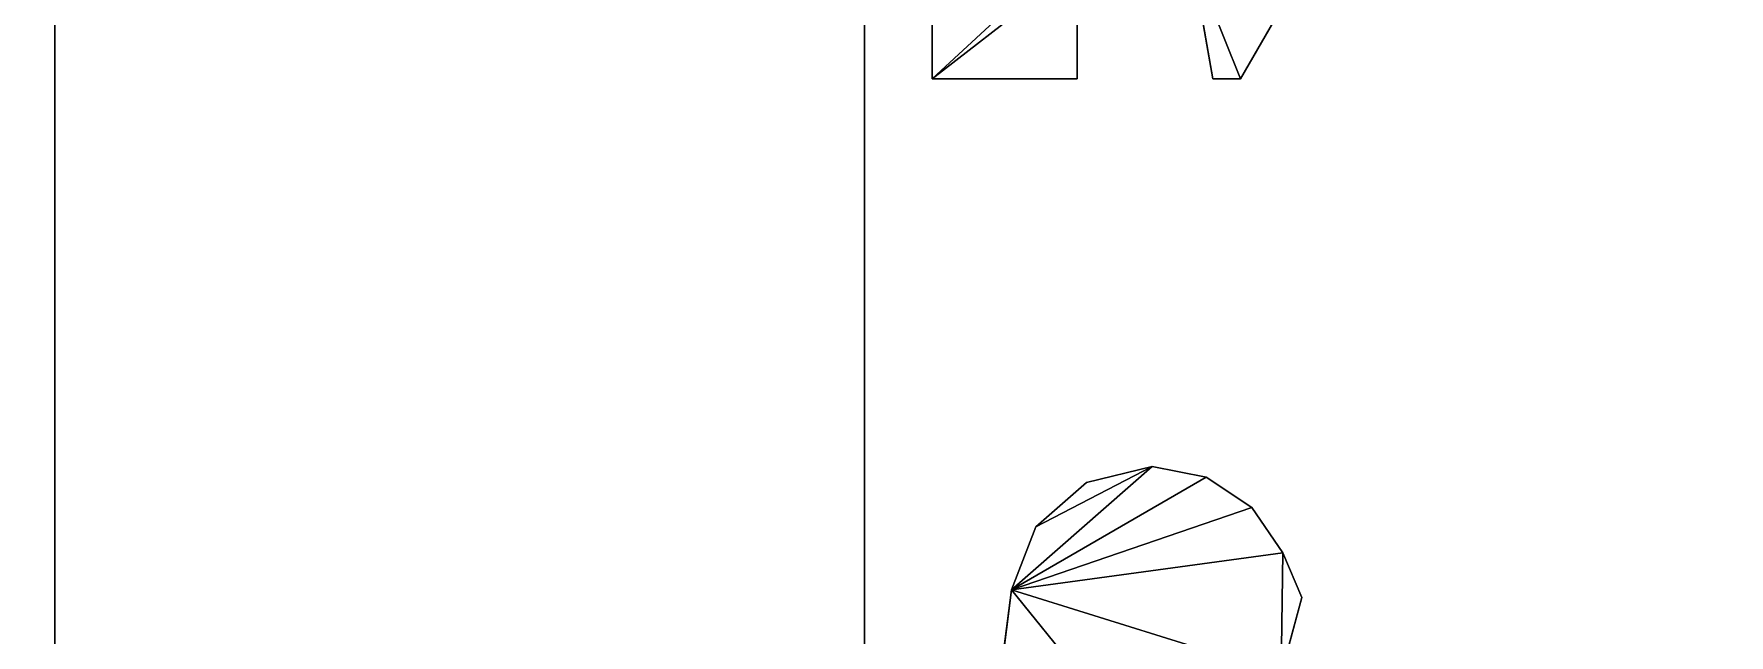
# Model space of a CAD drawing. Extents: x -1998 to 40, y -600 to 0.
# Drawn here: x -1978.46 to -1940.79, y -425.62 to -412.25 of the extents above; entities that cross this region are included whole.
import ezdxf

# ---------------------------------------------------------------- set-up
doc = ezdxf.new("R2010")
doc.units = 0

# ---------------------------------------------------------------- blocks, each defined once
blk = doc.blocks.new('rack tv terrero.bajo.Suelo1', base_point=(20, 20))
at = {"layer": 'e-cerezo locarno', "color": 0}
blk.add_3dface([(20, 20, 18), (20, 432, 18), (20, 432), (20, 20)], dxfattribs=at)
at = {"layer": 'e-cerezo locarno H1632', "color": 0}
for points in [[(20, 20), (20, 432), (1500, 432), (1500, 20)], [(20, 20, 18), (20, 432, 18), (1500, 432, 18), (1500, 20, 18)]]:
    blk.add_3dface(points, dxfattribs=at)
blk = doc.blocks.new('rack tv terrero.bajo.Suelo')
at = {"layer": 'e-cerezo locarno H1632'}
blk.add_blockref('rack tv terrero.bajo.Suelo1', (20, 20), dxfattribs=at)
blk = doc.blocks.new('rack tv terrero.bajo.Techo1', base_point=(1500, 0, 600))
at = {"layer": 'e-cerezo locarno H1632', "color": 0}
for points in [[(1500, 0, 600), (1500, 432, 600), (0, 432, 600), (0, 0, 600)], [(1500, 0, 582), (1500, 432, 582), (0, 432, 582), (0, 0, 582)]]:
    blk.add_3dface(points, dxfattribs=at)
blk = doc.blocks.new('rack tv terrero.bajo.Techo')
at = {"layer": 'e-cerezo locarno H1632'}
blk.add_blockref('rack tv terrero.bajo.Techo1', (1500, 0, 600), dxfattribs=at)
blk = doc.blocks.new('rack tv terrero.bajo.Latl Izq1', base_point=(20, 20, 582))
at = {"layer": 'e-cerezo locarno', "color": 0}
blk.add_3dface([(38, 20, 582), (38, 432, 582), (20, 432, 582), (20, 20, 582)], dxfattribs=at)
at = {"layer": 'e-cerezo locarno H1632', "color": 0}
for points in [[(20, 20, 582), (20, 432, 582), (20, 432, 18), (20, 20, 18)], [(38, 432, 18), (38, 20, 18), (20, 20, 18), (20, 432, 18)], [(38, 20, 582), (38, 432, 582), (38, 432, 18), (38, 20, 18)]]:
    blk.add_3dface(points, dxfattribs=at)
blk = doc.blocks.new('rack tv terrero.bajo.Latl Izq4', base_point=(39.5, 62.75, 327.5))
at = {"layer": 'ACCESSORY', "color": 0, "invisible_edges": 8}
for points in [[(39.5, 36.75, 307.5), (42.891, 39.89, 307.5), (39.5, 45.25, 307.5), (39.5, 36.75, 307.5)], [(39.5, 36.75, 307.5), (39.5, 45.25, 307.5), (39.5, 45.25, 296.5), (39.5, 36.75, 307.5)], [(39.5, 36.75, 296.5), (39.5, 36.75, 307.5), (39.5, 45.25, 296.5), (39.5, 36.75, 296.5)], [(39.5, 36.75, 296.5), (39.5, 45.25, 296.5), (42.891, 39.89, 296.5), (39.5, 36.75, 296.5)], [(42.72, 39.25, 307.5), (42.891, 39.89, 307.5), (39.5, 36.75, 307.5), (42.72, 39.25, 307.5)], [(42.72, 39.25, 296.5), (39.5, 36.75, 296.5), (42.891, 39.89, 296.5), (42.72, 39.25, 296.5)], [(46.35, 36.75, 307.5), (48, 39.608, 307.5), (45.261, 39.472, 307.5), (46.35, 36.75, 307.5)], [(46.35, 36.75, 296.5), (45.261, 39.472, 296.5), (48, 39.608, 296.5), (46.35, 36.75, 296.5)], [(42.72, 36.75, 307.5), (42.72, 39.25, 307.5), (39.5, 36.75, 307.5), (42.72, 36.75, 307.5)], [(42.72, 39.25, 296.5), (42.72, 36.75, 296.5), (39.5, 36.75, 296.5), (42.72, 39.25, 296.5)], [(45.741, 36.75, 307.5), (46.35, 36.75, 307.5), (45.261, 39.472, 307.5), (45.741, 36.75, 307.5)], [(45.741, 36.75, 296.5), (45.261, 39.472, 296.5), (46.35, 36.75, 296.5), (45.741, 36.75, 296.5)], [(42.72, 36.75, 307.5), (39.5, 36.75, 307.5), (39.5, 36.75, 296.5), (42.72, 36.75, 307.5)], [(42.72, 36.75, 296.5), (42.72, 36.75, 307.5), (39.5, 36.75, 296.5), (42.72, 36.75, 296.5)], [(45.741, 36.75, 307.5), (45.741, 36.75, 296.5), (46.35, 36.75, 307.5), (45.741, 36.75, 307.5)], [(45.741, 36.75, 296.5), (46.35, 36.75, 296.5), (46.35, 36.75, 307.5), (45.741, 36.75, 296.5)]]:
    blk.add_3dface(points, dxfattribs=at)
at = {"layer": 'ACCESSORY', "color": 0}
for points in [[(46.35, 36.75, 307.5), (46.35, 36.75, 296.5), (48, 39.608, 296.5), (48, 39.608, 307.5)], [(42.72, 36.75, 296.5), (42.72, 39.25, 296.5), (42.72, 39.25, 307.5), (42.72, 36.75, 307.5)], [(45.261, 39.472, 307.5), (45.261, 39.472, 296.5), (45.741, 36.75, 296.5), (45.741, 36.75, 307.5)]]:
    blk.add_3dface(points, dxfattribs=at)
blk = doc.blocks.new('rack tv terrero.bajo.Latl Izq5', base_point=(39.5, 62.75, 145.5))
at = {"layer": 'ACCESSORY', "color": 0, "invisible_edges": 8}
for points in [[(39.5, 36.75, 125.5), (42.891, 39.89, 125.5), (39.5, 45.25, 125.5), (39.5, 36.75, 125.5)], [(39.5, 36.75, 125.5), (39.5, 45.25, 125.5), (39.5, 45.25, 114.5), (39.5, 36.75, 125.5)], [(39.5, 36.75, 114.5), (39.5, 36.75, 125.5), (39.5, 45.25, 114.5), (39.5, 36.75, 114.5)], [(39.5, 36.75, 114.5), (39.5, 45.25, 114.5), (42.891, 39.89, 114.5), (39.5, 36.75, 114.5)], [(42.72, 39.25, 125.5), (42.891, 39.89, 125.5), (39.5, 36.75, 125.5), (42.72, 39.25, 125.5)], [(42.72, 39.25, 114.5), (39.5, 36.75, 114.5), (42.891, 39.89, 114.5), (42.72, 39.25, 114.5)], [(46.35, 36.75, 125.5), (48, 39.608, 125.5), (45.261, 39.472, 125.5), (46.35, 36.75, 125.5)], [(46.35, 36.75, 114.5), (45.261, 39.472, 114.5), (48, 39.608, 114.5), (46.35, 36.75, 114.5)], [(42.72, 36.75, 125.5), (42.72, 39.25, 125.5), (39.5, 36.75, 125.5), (42.72, 36.75, 125.5)], [(42.72, 39.25, 114.5), (42.72, 36.75, 114.5), (39.5, 36.75, 114.5), (42.72, 39.25, 114.5)], [(45.741, 36.75, 125.5), (46.35, 36.75, 125.5), (45.261, 39.472, 125.5), (45.741, 36.75, 125.5)], [(45.741, 36.75, 114.5), (45.261, 39.472, 114.5), (46.35, 36.75, 114.5), (45.741, 36.75, 114.5)], [(42.72, 36.75, 125.5), (39.5, 36.75, 125.5), (39.5, 36.75, 114.5), (42.72, 36.75, 125.5)], [(42.72, 36.75, 114.5), (42.72, 36.75, 125.5), (39.5, 36.75, 114.5), (42.72, 36.75, 114.5)], [(45.741, 36.75, 125.5), (45.741, 36.75, 114.5), (46.35, 36.75, 125.5), (45.741, 36.75, 125.5)], [(45.741, 36.75, 114.5), (46.35, 36.75, 114.5), (46.35, 36.75, 125.5), (45.741, 36.75, 114.5)]]:
    blk.add_3dface(points, dxfattribs=at)
at = {"layer": 'ACCESSORY', "color": 0}
for points in [[(46.35, 36.75, 125.5), (46.35, 36.75, 114.5), (48, 39.608, 114.5), (48, 39.608, 125.5)], [(42.72, 36.75, 114.5), (42.72, 39.25, 114.5), (42.72, 39.25, 125.5), (42.72, 36.75, 125.5)], [(45.261, 39.472, 125.5), (45.261, 39.472, 114.5), (45.741, 36.75, 114.5), (45.741, 36.75, 125.5)]]:
    blk.add_3dface(points, dxfattribs=at)
blk = doc.blocks.new('rack tv terrero.bajo.Latl Izq')
for name, p in [('rack tv terrero.bajo.Latl Izq4', (39.5, 62.75, 327.5)), ('rack tv terrero.bajo.Latl Izq5', (39.5, 62.75, 145.5))]:
    blk.add_blockref(name, p)
at = {"layer": 'e-cerezo locarno H1632'}
blk.add_blockref('rack tv terrero.bajo.Latl Izq1', (20, 20, 582), dxfattribs=at)
blk = doc.blocks.new('rack tv terrero.bajo.Est  F [1]1', base_point=(38, 20, 404))
at = {"layer": 'e-cerezo locarno H1632', "color": 0}
for points in [[(38, 20, 404), (1482, 20, 404), (1482, 432, 404), (38, 432, 404)], [(38, 20, 422), (1482, 20, 422), (1482, 432, 422), (38, 432, 422)], [(38, 432, 404), (38, 432, 422), (38, 20, 422), (38, 20, 404)]]:
    blk.add_3dface(points, dxfattribs=at)
blk = doc.blocks.new('rack tv terrero.bajo.Est  F [1]')
at = {"layer": 'e-cerezo locarno H1632'}
blk.add_blockref('rack tv terrero.bajo.Est  F [1]1', (38, 20, 404), dxfattribs=at)
blk = doc.blocks.new('rack tv terrero.bajo.puerta (unica) [1]2', base_point=(62.45, 20.8, 273.5))
at = {"layer": 'ACCESSORY', "color": 0, "invisible_edges": 8}
for points in [[(44.39, 28.13, 305.65), (45.588, 27.893, 305.65), (41.266, 25.384, 305.65), (44.39, 28.13, 305.65)], [(44.39, 28.13, 305.65), (45.588, 27.893, 305.65), (41.266, 25.384, 305.65), (44.39, 28.13, 305.65)], [(41.266, 25.384, 298.35), (45.588, 27.893, 298.35), (44.39, 28.13, 298.35), (41.266, 25.384, 298.35)], [(41.266, 25.384, 298.35), (45.588, 27.893, 298.35), (44.39, 28.13, 298.35), (41.266, 25.384, 298.35)], [(41.807, 26.783, 305.65), (44.39, 28.13, 305.65), (41.266, 25.384, 305.65), (41.807, 26.783, 305.65)], [(41.807, 26.783, 305.65), (44.39, 28.13, 305.65), (41.266, 25.384, 305.65), (41.807, 26.783, 305.65)], [(41.807, 26.783, 298.35), (41.266, 25.384, 298.35), (44.39, 28.13, 298.35), (41.807, 26.783, 298.35)], [(41.807, 26.783, 298.35), (41.266, 25.384, 298.35), (44.39, 28.13, 298.35), (41.807, 26.783, 298.35)], [(45.588, 27.893, 305.65), (46.606, 27.219, 305.65), (41.266, 25.384, 305.65), (45.588, 27.893, 305.65)], [(45.588, 27.893, 305.65), (46.606, 27.219, 305.65), (41.266, 25.384, 305.65), (45.588, 27.893, 305.65)], [(46.606, 27.219, 298.35), (45.588, 27.893, 298.35), (41.266, 25.384, 298.35), (46.606, 27.219, 298.35)], [(46.606, 27.219, 298.35), (45.588, 27.893, 298.35), (41.266, 25.384, 298.35), (46.606, 27.219, 298.35)], [(41.807, 26.783, 305.65), (42.933, 27.773, 305.65), (44.39, 28.13, 305.65), (41.807, 26.783, 305.65)], [(41.807, 26.783, 305.65), (42.933, 27.773, 305.65), (44.39, 28.13, 305.65), (41.807, 26.783, 305.65)], [(42.933, 27.773, 298.35), (41.807, 26.783, 298.35), (44.39, 28.13, 298.35), (42.933, 27.773, 298.35)], [(42.933, 27.773, 298.35), (41.807, 26.783, 298.35), (44.39, 28.13, 298.35), (42.933, 27.773, 298.35)], [(44.39, 28.13, 305.65), (42.933, 27.773, 305.65), (42.933, 27.773, 298.35), (44.39, 28.13, 305.65)], [(44.39, 28.13, 305.65), (42.933, 27.773, 305.65), (42.933, 27.773, 298.35), (44.39, 28.13, 305.65)], [(44.39, 28.13, 298.35), (44.39, 28.13, 305.65), (42.933, 27.773, 298.35), (44.39, 28.13, 298.35)], [(44.39, 28.13, 298.35), (44.39, 28.13, 305.65), (42.933, 27.773, 298.35), (44.39, 28.13, 298.35)], [(44.39, 28.13, 298.35), (45.588, 27.893, 298.35), (45.588, 27.893, 305.65), (44.39, 28.13, 298.35)], [(44.39, 28.13, 298.35), (45.588, 27.893, 298.35), (45.588, 27.893, 305.65), (44.39, 28.13, 298.35)], [(44.39, 28.13, 305.65), (44.39, 28.13, 298.35), (45.588, 27.893, 305.65), (44.39, 28.13, 305.65)], [(44.39, 28.13, 305.65), (44.39, 28.13, 298.35), (45.588, 27.893, 305.65), (44.39, 28.13, 305.65)], [(45.588, 27.893, 305.65), (46.606, 27.219, 298.35), (46.606, 27.219, 305.65), (45.588, 27.893, 305.65)], [(45.588, 27.893, 305.65), (46.606, 27.219, 298.35), (46.606, 27.219, 305.65), (45.588, 27.893, 305.65)], [(45.588, 27.893, 298.35), (46.606, 27.219, 298.35), (45.588, 27.893, 305.65), (45.588, 27.893, 298.35)], [(45.588, 27.893, 298.35), (46.606, 27.219, 298.35), (45.588, 27.893, 305.65), (45.588, 27.893, 298.35)], [(46.606, 27.219, 305.65), (47.291, 26.208, 305.65), (41.266, 25.384, 305.65), (46.606, 27.219, 305.65)], [(46.606, 27.219, 305.65), (47.291, 26.208, 305.65), (41.266, 25.384, 305.65), (46.606, 27.219, 305.65)], [(47.291, 26.208, 298.35), (46.606, 27.219, 298.35), (41.266, 25.384, 298.35), (47.291, 26.208, 298.35)], [(47.291, 26.208, 298.35), (46.606, 27.219, 298.35), (41.266, 25.384, 298.35), (47.291, 26.208, 298.35)], [(47.291, 26.208, 305.65), (47.259, 23.517, 305.65), (41.266, 25.384, 305.65), (47.291, 26.208, 305.65)], [(47.291, 26.208, 305.65), (47.259, 23.517, 305.65), (41.266, 25.384, 305.65), (47.291, 26.208, 305.65)], [(47.259, 23.517, 298.35), (47.291, 26.208, 298.35), (41.266, 25.384, 298.35), (47.259, 23.517, 298.35)], [(47.259, 23.517, 298.35), (47.291, 26.208, 298.35), (41.266, 25.384, 298.35), (47.259, 23.517, 298.35)], [(47.713, 25.211, 305.65), (47.259, 23.517, 305.65), (47.291, 26.208, 305.65), (47.713, 25.211, 305.65)], [(47.713, 25.211, 305.65), (47.259, 23.517, 305.65), (47.291, 26.208, 305.65), (47.713, 25.211, 305.65)], [(47.713, 25.211, 298.35), (47.291, 26.208, 298.35), (47.259, 23.517, 298.35), (47.713, 25.211, 298.35)], [(47.713, 25.211, 298.35), (47.291, 26.208, 298.35), (47.259, 23.517, 298.35), (47.713, 25.211, 298.35)], [(47.713, 25.211, 298.35), (47.713, 25.211, 305.65), (47.291, 26.208, 305.65), (47.713, 25.211, 298.35)], [(47.713, 25.211, 298.35), (47.713, 25.211, 305.65), (47.291, 26.208, 305.65), (47.713, 25.211, 298.35)], [(47.291, 26.208, 298.35), (47.713, 25.211, 298.35), (47.291, 26.208, 305.65), (47.291, 26.208, 298.35)], [(47.291, 26.208, 298.35), (47.713, 25.211, 298.35), (47.291, 26.208, 305.65), (47.291, 26.208, 298.35)], [(41.266, 25.384, 305.65), (45.329, 20.357, 305.65), (40.375, 18.499, 305.65), (41.266, 25.384, 305.65)], [(41.266, 25.384, 305.65), (45.329, 20.357, 305.65), (40.375, 18.499, 305.65), (41.266, 25.384, 305.65)], [(41.266, 25.384, 298.35), (40.375, 18.499, 298.35), (45.329, 20.357, 298.35), (41.266, 25.384, 298.35)], [(41.266, 25.384, 298.35), (40.375, 18.499, 298.35), (45.329, 20.357, 298.35), (41.266, 25.384, 298.35)], [(45.329, 20.357, 305.65), (41.266, 25.384, 305.65), (47.259, 23.517, 305.65), (45.329, 20.357, 305.65)], [(45.329, 20.357, 305.65), (41.266, 25.384, 305.65), (47.259, 23.517, 305.65), (45.329, 20.357, 305.65)], [(47.259, 23.517, 298.35), (41.266, 25.384, 298.35), (45.329, 20.357, 298.35), (47.259, 23.517, 298.35)], [(47.259, 23.517, 298.35), (41.266, 25.384, 298.35), (45.329, 20.357, 298.35), (47.259, 23.517, 298.35)]]:
    blk.add_3dface(points, dxfattribs=at)
at = {"layer": 'ACCESSORY', "color": 0}
for points in [[(41.807, 26.783, 305.65), (41.807, 26.783, 298.35), (42.933, 27.773, 298.35), (42.933, 27.773, 305.65)], [(41.807, 26.783, 305.65), (41.807, 26.783, 298.35), (42.933, 27.773, 298.35), (42.933, 27.773, 305.65)], [(46.606, 27.219, 305.65), (46.606, 27.219, 298.35), (47.291, 26.208, 298.35), (47.291, 26.208, 305.65)], [(46.606, 27.219, 305.65), (46.606, 27.219, 298.35), (47.291, 26.208, 298.35), (47.291, 26.208, 305.65)], [(41.266, 25.384, 305.65), (41.266, 25.384, 298.35), (41.807, 26.783, 298.35), (41.807, 26.783, 305.65)], [(41.266, 25.384, 305.65), (41.266, 25.384, 298.35), (41.807, 26.783, 298.35), (41.807, 26.783, 305.65)], [(40.375, 18.499, 305.65), (40.375, 18.499, 298.35), (41.266, 25.384, 298.35), (41.266, 25.384, 305.65)], [(40.375, 18.499, 305.65), (40.375, 18.499, 298.35), (41.266, 25.384, 298.35), (41.266, 25.384, 305.65)], [(47.259, 23.517, 298.35), (47.259, 23.517, 305.65), (47.713, 25.211, 305.65), (47.713, 25.211, 298.35)], [(47.259, 23.517, 298.35), (47.259, 23.517, 305.65), (47.713, 25.211, 305.65), (47.713, 25.211, 298.35)]]:
    blk.add_3dface(points, dxfattribs=at)
blk = doc.blocks.new('rack tv terrero.bajo.puerta (unica) [1]3', base_point=(62.45, 20.8, 91.5))
at = {"layer": 'ACCESSORY', "color": 0, "invisible_edges": 8}
for points in [[(44.39, 28.13, 123.65), (45.588, 27.893, 123.65), (41.266, 25.384, 123.65), (44.39, 28.13, 123.65)], [(44.39, 28.13, 123.65), (45.588, 27.893, 123.65), (41.266, 25.384, 123.65), (44.39, 28.13, 123.65)], [(41.266, 25.384, 116.35), (45.588, 27.893, 116.35), (44.39, 28.13, 116.35), (41.266, 25.384, 116.35)], [(41.266, 25.384, 116.35), (45.588, 27.893, 116.35), (44.39, 28.13, 116.35), (41.266, 25.384, 116.35)], [(41.807, 26.783, 123.65), (44.39, 28.13, 123.65), (41.266, 25.384, 123.65), (41.807, 26.783, 123.65)], [(41.807, 26.783, 123.65), (44.39, 28.13, 123.65), (41.266, 25.384, 123.65), (41.807, 26.783, 123.65)], [(41.807, 26.783, 116.35), (41.266, 25.384, 116.35), (44.39, 28.13, 116.35), (41.807, 26.783, 116.35)], [(41.807, 26.783, 116.35), (41.266, 25.384, 116.35), (44.39, 28.13, 116.35), (41.807, 26.783, 116.35)], [(45.588, 27.893, 123.65), (46.606, 27.219, 123.65), (41.266, 25.384, 123.65), (45.588, 27.893, 123.65)], [(45.588, 27.893, 123.65), (46.606, 27.219, 123.65), (41.266, 25.384, 123.65), (45.588, 27.893, 123.65)], [(46.606, 27.219, 116.35), (45.588, 27.893, 116.35), (41.266, 25.384, 116.35), (46.606, 27.219, 116.35)], [(46.606, 27.219, 116.35), (45.588, 27.893, 116.35), (41.266, 25.384, 116.35), (46.606, 27.219, 116.35)], [(41.807, 26.783, 123.65), (42.933, 27.773, 123.65), (44.39, 28.13, 123.65), (41.807, 26.783, 123.65)], [(41.807, 26.783, 123.65), (42.933, 27.773, 123.65), (44.39, 28.13, 123.65), (41.807, 26.783, 123.65)], [(42.933, 27.773, 116.35), (41.807, 26.783, 116.35), (44.39, 28.13, 116.35), (42.933, 27.773, 116.35)], [(42.933, 27.773, 116.35), (41.807, 26.783, 116.35), (44.39, 28.13, 116.35), (42.933, 27.773, 116.35)], [(44.39, 28.13, 123.65), (42.933, 27.773, 123.65), (42.933, 27.773, 116.35), (44.39, 28.13, 123.65)], [(44.39, 28.13, 123.65), (42.933, 27.773, 123.65), (42.933, 27.773, 116.35), (44.39, 28.13, 123.65)], [(44.39, 28.13, 116.35), (44.39, 28.13, 123.65), (42.933, 27.773, 116.35), (44.39, 28.13, 116.35)], [(44.39, 28.13, 116.35), (44.39, 28.13, 123.65), (42.933, 27.773, 116.35), (44.39, 28.13, 116.35)], [(44.39, 28.13, 116.35), (45.588, 27.893, 116.35), (45.588, 27.893, 123.65), (44.39, 28.13, 116.35)], [(44.39, 28.13, 116.35), (45.588, 27.893, 116.35), (45.588, 27.893, 123.65), (44.39, 28.13, 116.35)], [(44.39, 28.13, 123.65), (44.39, 28.13, 116.35), (45.588, 27.893, 123.65), (44.39, 28.13, 123.65)], [(44.39, 28.13, 123.65), (44.39, 28.13, 116.35), (45.588, 27.893, 123.65), (44.39, 28.13, 123.65)], [(45.588, 27.893, 123.65), (46.606, 27.219, 116.35), (46.606, 27.219, 123.65), (45.588, 27.893, 123.65)], [(45.588, 27.893, 123.65), (46.606, 27.219, 116.35), (46.606, 27.219, 123.65), (45.588, 27.893, 123.65)], [(45.588, 27.893, 116.35), (46.606, 27.219, 116.35), (45.588, 27.893, 123.65), (45.588, 27.893, 116.35)], [(45.588, 27.893, 116.35), (46.606, 27.219, 116.35), (45.588, 27.893, 123.65), (45.588, 27.893, 116.35)], [(46.606, 27.219, 123.65), (47.291, 26.208, 123.65), (41.266, 25.384, 123.65), (46.606, 27.219, 123.65)], [(46.606, 27.219, 123.65), (47.291, 26.208, 123.65), (41.266, 25.384, 123.65), (46.606, 27.219, 123.65)], [(47.291, 26.208, 116.35), (46.606, 27.219, 116.35), (41.266, 25.384, 116.35), (47.291, 26.208, 116.35)], [(47.291, 26.208, 116.35), (46.606, 27.219, 116.35), (41.266, 25.384, 116.35), (47.291, 26.208, 116.35)], [(47.291, 26.208, 123.65), (47.259, 23.517, 123.65), (41.266, 25.384, 123.65), (47.291, 26.208, 123.65)], [(47.291, 26.208, 123.65), (47.259, 23.517, 123.65), (41.266, 25.384, 123.65), (47.291, 26.208, 123.65)], [(47.259, 23.517, 116.35), (47.291, 26.208, 116.35), (41.266, 25.384, 116.35), (47.259, 23.517, 116.35)], [(47.259, 23.517, 116.35), (47.291, 26.208, 116.35), (41.266, 25.384, 116.35), (47.259, 23.517, 116.35)], [(47.713, 25.211, 123.65), (47.259, 23.517, 123.65), (47.291, 26.208, 123.65), (47.713, 25.211, 123.65)], [(47.713, 25.211, 123.65), (47.259, 23.517, 123.65), (47.291, 26.208, 123.65), (47.713, 25.211, 123.65)], [(47.713, 25.211, 116.35), (47.291, 26.208, 116.35), (47.259, 23.517, 116.35), (47.713, 25.211, 116.35)], [(47.713, 25.211, 116.35), (47.291, 26.208, 116.35), (47.259, 23.517, 116.35), (47.713, 25.211, 116.35)], [(47.713, 25.211, 116.35), (47.713, 25.211, 123.65), (47.291, 26.208, 123.65), (47.713, 25.211, 116.35)], [(47.713, 25.211, 116.35), (47.713, 25.211, 123.65), (47.291, 26.208, 123.65), (47.713, 25.211, 116.35)], [(47.291, 26.208, 116.35), (47.713, 25.211, 116.35), (47.291, 26.208, 123.65), (47.291, 26.208, 116.35)], [(47.291, 26.208, 116.35), (47.713, 25.211, 116.35), (47.291, 26.208, 123.65), (47.291, 26.208, 116.35)], [(41.266, 25.384, 123.65), (45.329, 20.357, 123.65), (40.375, 18.499, 123.65), (41.266, 25.384, 123.65)], [(41.266, 25.384, 123.65), (45.329, 20.357, 123.65), (40.375, 18.499, 123.65), (41.266, 25.384, 123.65)], [(41.266, 25.384, 116.35), (40.375, 18.499, 116.35), (45.329, 20.357, 116.35), (41.266, 25.384, 116.35)], [(41.266, 25.384, 116.35), (40.375, 18.499, 116.35), (45.329, 20.357, 116.35), (41.266, 25.384, 116.35)], [(45.329, 20.357, 123.65), (41.266, 25.384, 123.65), (47.259, 23.517, 123.65), (45.329, 20.357, 123.65)], [(45.329, 20.357, 123.65), (41.266, 25.384, 123.65), (47.259, 23.517, 123.65), (45.329, 20.357, 123.65)], [(47.259, 23.517, 116.35), (41.266, 25.384, 116.35), (45.329, 20.357, 116.35), (47.259, 23.517, 116.35)], [(47.259, 23.517, 116.35), (41.266, 25.384, 116.35), (45.329, 20.357, 116.35), (47.259, 23.517, 116.35)]]:
    blk.add_3dface(points, dxfattribs=at)
at = {"layer": 'ACCESSORY', "color": 0}
for points in [[(41.807, 26.783, 123.65), (41.807, 26.783, 116.35), (42.933, 27.773, 116.35), (42.933, 27.773, 123.65)], [(41.807, 26.783, 123.65), (41.807, 26.783, 116.35), (42.933, 27.773, 116.35), (42.933, 27.773, 123.65)], [(46.606, 27.219, 123.65), (46.606, 27.219, 116.35), (47.291, 26.208, 116.35), (47.291, 26.208, 123.65)], [(46.606, 27.219, 123.65), (46.606, 27.219, 116.35), (47.291, 26.208, 116.35), (47.291, 26.208, 123.65)], [(41.266, 25.384, 123.65), (41.266, 25.384, 116.35), (41.807, 26.783, 116.35), (41.807, 26.783, 123.65)], [(41.266, 25.384, 123.65), (41.266, 25.384, 116.35), (41.807, 26.783, 116.35), (41.807, 26.783, 123.65)], [(40.375, 18.499, 123.65), (40.375, 18.499, 116.35), (41.266, 25.384, 116.35), (41.266, 25.384, 123.65)], [(40.375, 18.499, 123.65), (40.375, 18.499, 116.35), (41.266, 25.384, 116.35), (41.266, 25.384, 123.65)], [(47.259, 23.517, 116.35), (47.259, 23.517, 123.65), (47.713, 25.211, 123.65), (47.713, 25.211, 116.35)], [(47.259, 23.517, 116.35), (47.259, 23.517, 123.65), (47.713, 25.211, 123.65), (47.713, 25.211, 116.35)]]:
    blk.add_3dface(points, dxfattribs=at)
blk = doc.blocks.new('rack tv terrero.bajo.puerta (unica) [1]')
for name, p in [('rack tv terrero.bajo.puerta (unica) [1]2', (62.45, 20.8, 273.5)), ('rack tv terrero.bajo.puerta (unica) [1]3', (62.45, 20.8, 91.5))]:
    blk.add_blockref(name, p)
blk = doc.blocks.new('rack tv terrero.bajo')
at = {"layer": 'rack tv terrero.bajo.Est  F [1]'}
blk.add_blockref('rack tv terrero.bajo.Est  F [1]', (0, 0), dxfattribs=at)
at = {"layer": 'rack tv terrero.bajo.Latl Izq'}
blk.add_blockref('rack tv terrero.bajo.Latl Izq', (0, 0), dxfattribs=at)
at = {"layer": 'rack tv terrero.bajo.puerta (unica) [1]'}
blk.add_blockref('rack tv terrero.bajo.puerta (unica) [1]', (0, 0), dxfattribs=at)
at = {"layer": 'rack tv terrero.bajo.Suelo'}
blk.add_blockref('rack tv terrero.bajo.Suelo', (0, 0), dxfattribs=at)
at = {"layer": 'rack tv terrero.bajo.Techo'}
blk.add_blockref('rack tv terrero.bajo.Techo', (0, 0), dxfattribs=at)
blk = doc.blocks.new('rack tv terrero.piso tarima.D fondo [2]1')
at = {"layer": 'color', "color": 0}
blk.add_3dface([(1960, 0), (1960, 18), (0, 18), (0, 0)], dxfattribs=at)
at = {"layer": 'e-cerezo locarno H1632', "color": 0}
blk.add_3dface([(0, 0, 50), (0, 18, 50), (1960, 18, 50), (1960, 0, 50)], dxfattribs=at)
blk = doc.blocks.new('rack tv terrero.piso tarima.D fondo [2]')
at = {"layer": 'e-cerezo locarno H1632'}
blk.add_blockref('rack tv terrero.piso tarima.D fondo [2]1', (0, 0), dxfattribs=at)
blk = doc.blocks.new('rack tv terrero.piso tarima')
at = {"layer": 'rack tv terrero.piso tarima.D fondo [2]'}
blk.add_blockref('rack tv terrero.piso tarima.D fondo [2]', (0, 0), dxfattribs=at)

msp = doc.modelspace()

# ---------------------------------------------------------------- block references
for name, p in [('rack tv terrero.bajo', (-1998, -450, 44)), ('rack tv terrero.piso tarima', (-1980, -430))]:
    msp.add_blockref(name, p)

doc.saveas('drawing.dxf')
